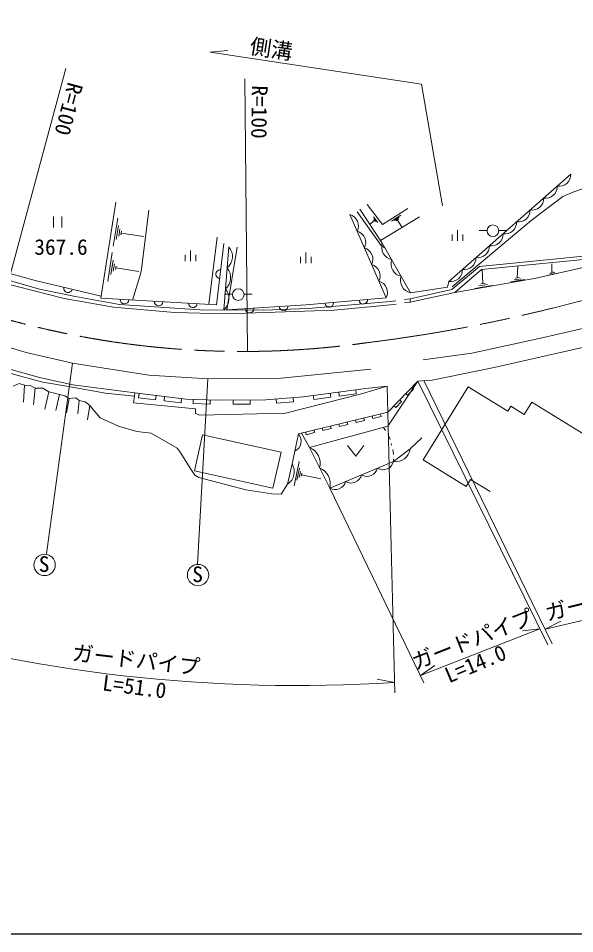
# Model space of a CAD drawing. Units: millimetres, scale not verified. Extents: x 40000 to 680000, y 20000 to 380000.
# Drawn here: x 370931 to 435954, y 205000 to 312101 of the extents above; entities that cross this region are included whole.
import ezdxf
from ezdxf.enums import TextEntityAlignment as Align

# ---------------------------------------------------------------- set-up
doc = ezdxf.new("R2010")
doc.units = ezdxf.units.MM
doc.header["$LTSCALE"] = 1000
doc.linetypes.add('CHAIN', pattern=[18.5, 12, -1.5, 3.5, -1.5])
for name, color, linetype, lineweight in [('M-BGD', 7, 'Continuous', 13), ('M-BMK', 2, 'CHAIN', 13), ('M-STR-HTXT', 7, 'Continuous', 13), ('M-TTL-BAND', 7, 'Continuous', 25)]:
    doc.layers.add(name, color=color, linetype=linetype, lineweight=lineweight)
doc.styles.add('ＭＳ ゴシック', font='')
doc.styles.get('ＭＳ ゴシック').set_extended_font_data('MS Gothic')

msp = doc.modelspace()

# ---------------------------------------------------------------- linework, layer by layer
at = {"layer": 'M-BGD'}
for p, q in [((368609, 277167), (376492, 306214)), ((397717, 273122), (397419, 305023)), ((421240, 281317), (435501, 293861)), ((380561, 279342), (382343, 290571)), ((410856, 289769), (413473, 285803)), ((375028, 288928), (375028, 287628)), ((376003, 287628), (376003, 288928)), ((382033, 285426), (382557, 288729)), ((413921, 279397), (409685, 289128)), ((412549, 288434), (412008, 288026)), ((412429, 288874), (412939, 288198)), ((412485, 288519), (412612, 288350)), ((412489, 288654), (412744, 288316)), ((413266, 286117), (417819, 288867)), ((414552, 288374), (415634, 289062)), ((414891, 288438), (415432, 288782)), ((415095, 288415), (415366, 288588)), ((415231, 288502), (415782, 287636)), ((382384, 286217), (382646, 287868)), ((382670, 286595), (382801, 287420)), ((382923, 286766), (382988, 287179)), ((422253, 286058), (422253, 287308)), ((424799, 287277), (425713, 287278)), ((427092, 287277), (428006, 287278)), ((382955, 286972), (385598, 286553)), ((394169, 286476), (393213, 278651)), ((421628, 286058), (421628, 286808)), ((422878, 286058), (422878, 286808)), ((391050, 283675), (391050, 284925)), ((394934, 285756), (394110, 278592)), ((394948, 277976), (395552, 285344)), ((396493, 285314), (395317, 277973)), ((413473, 285803), (416768, 279993)), ((381382, 281323), (381917, 284698)), ((381741, 282131), (382008, 283819)), ((390425, 283675), (390425, 284425)), ((391675, 283675), (391675, 284425)), ((403904, 283451), (403904, 284201)), ((404529, 283451), (404529, 284701)), ((405154, 283451), (405154, 284201)), ((382033, 282517), (382166, 283361)), ((382291, 282692), (382358, 283114)), ((382325, 282903), (385025, 282475)), ((429250, 281728), (429301, 283053)), ((433302, 282392), (433281, 283375)), ((425227, 281082), (425132, 282712)), ((429454, 281763), (429046, 281693)), ((433956, 282293), (432760, 282013)), ((433629, 282343), (433031, 282203)), ((433452, 282427), (433153, 282357)), ((416768, 279993), (421093, 280640)), ((421093, 280640), (421240, 281317)), ((426302, 280852), (424291, 280507)), ((425765, 280967), (424759, 280794)), ((425479, 281125), (424976, 281039)), ((430123, 281542), (428489, 281261)), ((429687, 281635), (428870, 281495)), ((395035, 279809), (395949, 279809)), ((397328, 279809), (398242, 279809)), ((380561, 279342), (394110, 278592)), ((414413, 278972), (415065, 279059)), ((414420, 278573), (415086, 278665)), ((416056, 279193), (416708, 279281)), ((416076, 278803), (416743, 278896)), ((416743, 278896), (416708, 279281)), ((374209, 249461), (377273, 271741)), ((391858, 248232), (393082, 269913)), ((370317, 269067), (371033, 269377)), ((371033, 269377), (371655, 269161)), ((371544, 267203), (371655, 269161)), ((371655, 269161), (372332, 269141)), ((372332, 269141), (372911, 268818)), ((417120, 268709), (416903, 268917)), ((372705, 266925), (372911, 268818)), ((372911, 268818), (373784, 268818)), ((373784, 268818), (374490, 268406)), ((374019, 266376), (374490, 268406)), ((374490, 268406), (375152, 268259)), ((375152, 268259), (375725, 268067)), ((375313, 266214), (375725, 268067)), ((375725, 268067), (376372, 267943)), ((376372, 267943), (376887, 267626)), ((385055, 268201), (384995, 267705)), ((386981, 267465), (387041, 267962)), ((388034, 267842), (387974, 267346)), ((405404, 267987), (405470, 267491)), ((405470, 267491), (407453, 267755)), ((407453, 267755), (407387, 268250)), ((408378, 268382), (408444, 267886)), ((408444, 267886), (410426, 268150)), ((410426, 268150), (410361, 268645)), ((416210, 268197), (416426, 267989)), ((416426, 267989), (417120, 268709)), ((376578, 265934), (376887, 267626)), ((376887, 267626), (377638, 267714)), ((377638, 267714), (378023, 267373)), ((378023, 267373), (377888, 265817)), ((378023, 267373), (378741, 267229)), ((378741, 267229), (379272, 266783)), ((379272, 266783), (379006, 265125)), ((384995, 267705), (386981, 267465)), ((387974, 267346), (389960, 267106)), ((389960, 267106), (390019, 267603)), ((391366, 267517), (391351, 267017)), ((391351, 267017), (393351, 266958)), ((393351, 266958), (393365, 267458)), ((396036, 267448), (396040, 266948)), ((396040, 266948), (398040, 266964)), ((398040, 266964), (398036, 267464)), ((401048, 267574), (401088, 267075)), ((401088, 267075), (403082, 267236)), ((403082, 267236), (403042, 267735)), ((414823, 266756), (415039, 266548)), ((415039, 266548), (415732, 267268)), ((415732, 267268), (415516, 267476)), ((413334, 265515), (413263, 265807)), ((408405, 264624), (408476, 264332)), ((408476, 264332), (409447, 264569)), ((409447, 264569), (409376, 264861)), ((410348, 265097), (410419, 264806)), ((410419, 264806), (411391, 265042)), ((411391, 265042), (411320, 265334)), ((412291, 265570), (412362, 265279)), ((412362, 265279), (413334, 265515)), ((404019, 263556), (404972, 261878)), ((404518, 263678), (404589, 263386)), ((404589, 263386), (405561, 263623)), ((405561, 263623), (405490, 263914)), ((406462, 264151), (406533, 263859)), ((406533, 263859), (407504, 264096)), ((407504, 264096), (407433, 264387)), ((413845, 263861), (413626, 264226)), ((414323, 263067), (414103, 263432)), ((414387, 262823), (414323, 263067)), ((407323, 257121), (404972, 261878)), ((409408, 262126), (410364, 260852)), ((410364, 260852), (411319, 262126)), ((414564, 262146), (414513, 262339)), ((414755, 261418), (414691, 261662)), ((414763, 261074), (414755, 261418)), ((414782, 260229), (414774, 260574)), ((403157, 257419), (403765, 260229)), ((403496, 258081), (403800, 259486)), ((403760, 258391), (403912, 259094)), ((403985, 258527), (404061, 258878)), ((404023, 258702), (406271, 258215))]:
    msp.add_line(p, q, dxfattribs=at)
for points in [[(327070, 320466), (326884, 318926), (326305, 317897), (326325, 315445), (326759, 312140), (327465, 309095), (328259, 306623), (329429, 304682), (332947, 300031), (336286, 296516), (338610, 294684), (342030, 292058), (346686, 289543), (350459, 287734), (355865, 285439), (360940, 283629), (368950, 281202), (376298, 279305), (382057, 278312), (389192, 277690), (395208, 277514), (407833, 277944), (414420, 278573)], [(327482, 320446), (327284, 318712), (326710, 317726), (326828, 314975), (327152, 312725), (327961, 308929), (328608, 306899), (330697, 303663), (333006, 300647), (335787, 297691), (338170, 295558), (342259, 292542), (347378, 289762), (356271, 285724), (361919, 283716), (373394, 280428), (377630, 279545), (382749, 278597), (392127, 278001), (399607, 277935), (404859, 278133), (414413, 278972)], [(327821, 309585), (329170, 307012), (330936, 304099), (333981, 300238), (336761, 297590), (341042, 294280), (346359, 290970), (352472, 288190), (363835, 283932), (372882, 281438), (380605, 279585)], [(421639, 280681), (430866, 288462), (434573, 291243), (435864, 291805), (449931, 296737), (453175, 297829), (454863, 298028), (455988, 297597), (457544, 296174)], [(416743, 278896), (421961, 280011), (425050, 282703), (440147, 284189), (444946, 285153), (452728, 287050), (454331, 289330), (466052, 291110), (469913, 291794), (470862, 293957), (474017, 294266)], [(421961, 280011), (431464, 281688), (441426, 283972), (452728, 287050), (473885, 292500)], [(411719, 290318), (413494, 287965), (416436, 289838)], [(386182, 289644), (385289, 282428), (384260, 279137)], [(410552, 289465), (413357, 285533), (413822, 285188)], [(416708, 279281), (421612, 280386), (424848, 283049), (440154, 284571), (444931, 286006)], [(418232, 272126), (423948, 272936), (431812, 274639), (438947, 276260), (464728, 282746)], [(417620, 269661), (419306, 269775), (426549, 271261), (441358, 274585), (466178, 281284)], [(395317, 277973), (404588, 278559), (413921, 279397)], [(362914, 269291), (364121, 272930), (364427, 273741), (365022, 274354), (365688, 274624), (366211, 274678), (371832, 272985), (377273, 271741), (386191, 270359), (393082, 269913), (401635, 269994), (412135, 271048)], [(362914, 269291), (363479, 269260), (364317, 272340), (367975, 271081), (373786, 269546), (376795, 269023), (381119, 268231), (384506, 267888)], [(364121, 272930), (368242, 271523), (373412, 270064), (377286, 269217), (384547, 268262)], [(414030, 269073), (411058, 268154), (402140, 265884), (392140, 265668), (391627, 265857), (391627, 266425), (384411, 267127), (384506, 267888), (384547, 268262)], [(384547, 268262), (390528, 267542), (394203, 267433), (399870, 267478), (404220, 267830), (411544, 268803), (414030, 269073)], [(403675, 263472), (414106, 266012), (417620, 269661)], [(417620, 269661), (414133, 264364), (404972, 261878)], [(426092, 256727), (423781, 258146), (423283, 257334), (418244, 260428), (423491, 268973), (428142, 266117), (428504, 266706), (430047, 265759), (430930, 267199), (444638, 258782)], [(379272, 266783), (380488, 265364), (382636, 264391), (384785, 263742), (386447, 263580), (389487, 261797), (389838, 261337), (391081, 259364), (391541, 258635), (392027, 258364), (397513, 256932), (400567, 256446), (401648, 256419)], [(401648, 256419), (402405, 257608), (402918, 259959), (403243, 261445), (403675, 263472)], [(407323, 257121), (414782, 260229), (416728, 261715), (418079, 263013)]]:
    msp.add_lwpolyline(points, dxfattribs=at)
msp.add_lwpolyline([(391526, 259152), (392463, 263368), (401631, 261331), (400694, 257115)], close=True, dxfattribs=at)
for centre, radius in [((426395, 287242), 683), ((396631, 279773), 683), ((374002, 248151), 1250), ((391941, 246959), 1250)]:
    msp.add_circle(centre, radius, dxfattribs=at)
for centre, radius, start, end in [((434139, 293812), 1363, 260.62666, 2.04158), ((432554, 292419), 1363, 260.62666, 2.04158), ((430970, 291025), 1363, 260.62666, 2.04158), ((429385, 289631), 1363, 260.62666, 2.04158), ((409305, 287805), 1376, 333.07555, 73.97858), ((427800, 288237), 1363, 260.62666, 2.04158), ((410152, 285859), 1376, 333.07555, 73.97858), ((426216, 286843), 1363, 260.62666, 2.04158), ((394187, 284219), 1768, 311.1424, 39.49442), ((411000, 283913), 1376, 333.07555, 73.97858), ((414883, 285323), 1490, 161.18643, 257.92773), ((424631, 285450), 1363, 260.62666, 2.04158), ((415981, 283386), 1490, 161.18643, 257.92773), ((423046, 284056), 1363, 260.62666, 2.04158), ((393986, 281763), 1768, 311.1424, 39.49442), ((411847, 281967), 1376, 333.07555, 73.97858), ((394522, 282174), 500, 83.44038, 263.44038), ((417079, 281449), 1490, 161.18643, 257.92773), ((421462, 282662), 1363, 260.62666, 2.04158), ((376744, 280511), 500, 166.50427, 346.50427), ((412694, 280020), 1376, 333.07555, 73.97858), ((393785, 279307), 1768, 311.1424, 39.49442), ((383342, 279188), 500, 176.83072, 356.83072), ((387336, 278967), 500, 176.83072, 356.83072), ((391329, 278746), 500, 176.83072, 356.83072), ((407263, 278799), 500, 185.12914, 5.12914), ((411247, 279157), 500, 185.12914, 5.12914), ((397956, 278140), 500, 183.62095, 3.62095), ((401948, 278392), 500, 183.62095, 3.62095), ((402653, 262631), 1324, 296.44104, 39.47381), ((404207, 260020), 2009, 344.99596, 67.61208), ((414997, 261965), 1749, 262.94476, 351.80686), ((401491, 259039), 1698, 302.55176, 32.80935), ((405382, 257642), 2009, 344.99596, 67.61208), ((411689, 259775), 1270, 239.94657, 345.29316), ((413553, 260552), 1270, 239.94657, 345.29316), ((409824, 258998), 1270, 239.94657, 345.29316), ((407959, 258221), 1270, 239.94657, 345.29316)]:
    msp.add_arc(centre, radius, start, end, dxfattribs=at)
at = {"layer": 'M-BMK'}
msp.add_lwpolyline([(433402, 278206), (458753, 284663), (556153, 310362)], dxfattribs=at)
for centre, radius, start, end in [((397181, 376011), 102891, 249.02554, 278.04057), ((390183, 449263), 176432, 276.96342, 284.17952)]:
    msp.add_arc(centre, radius, start, end, dxfattribs=at)
at = {"layer": 'M-STR-HTXT'}
for p, q in [((393364, 308126), (395417, 308321)), ((414923, 233185), (414030, 269073)), ((432821, 238808), (417620, 269661)), ((418338, 269709), (433318, 238924)), ((418324, 234364), (407323, 257121)), ((432494, 240616), (447809, 244225)), ((432494, 240616), (434326, 241561)), ((417919, 235202), (431898, 240682)), ((431898, 240682), (429853, 240418)), ((417919, 235202), (419599, 236397)), ((414893, 234405), (412865, 234776))]:
    msp.add_line(p, q, dxfattribs=at)
msp.add_lwpolyline([(420487, 290174), (418046, 304398), (393364, 308126)], dxfattribs=at)
msp.add_arc((403411, 413596), 179558, 253.40957, 273.66634, dxfattribs=at)
at = {"layer": 'M-TTL-BAND'}
msp.add_line((40000, 205000), (579000, 205000), dxfattribs=at)

# ---------------------------------------------------------------- texts
at = {"layer": 'M-BGD', "style": 'ＭＳ ゴシック'}
for rotation, p in [(255.114, (376212, 304869)), (269.201, (397686, 304275))]:
    msp.add_text('R=100', height=1833, rotation=rotation, dxfattribs=at).set_placement(p, align=Align.BOTTOM_LEFT)
for s, p in [('367.6', (372797, 283879)), ('S', (373323, 246777)), ('S', (391262, 245586))]:
    msp.add_text(s, height=1833, dxfattribs=at).set_placement(p, align=Align.BOTTOM_LEFT)
at = {"layer": 'M-STR-HTXT', "style": 'ＭＳ ゴシック'}
for s, rotation, p in [('側溝', 351.411, (397806, 307455)), ('ガードパイプ', 14.088, (432905, 241054)), ('ガードパイプ', 21.506, (417553, 235327)), ('ガードパイプ', 353.325, (377072, 236461)), ('L=14.0', 22.87, (421477, 233778)), ('L=51.0', 352.474, (380609, 232940))]:
    msp.add_text(s, height=1833, rotation=rotation, dxfattribs=at).set_placement(p, align=Align.BOTTOM_LEFT)

doc.saveas('drawing.dxf')
